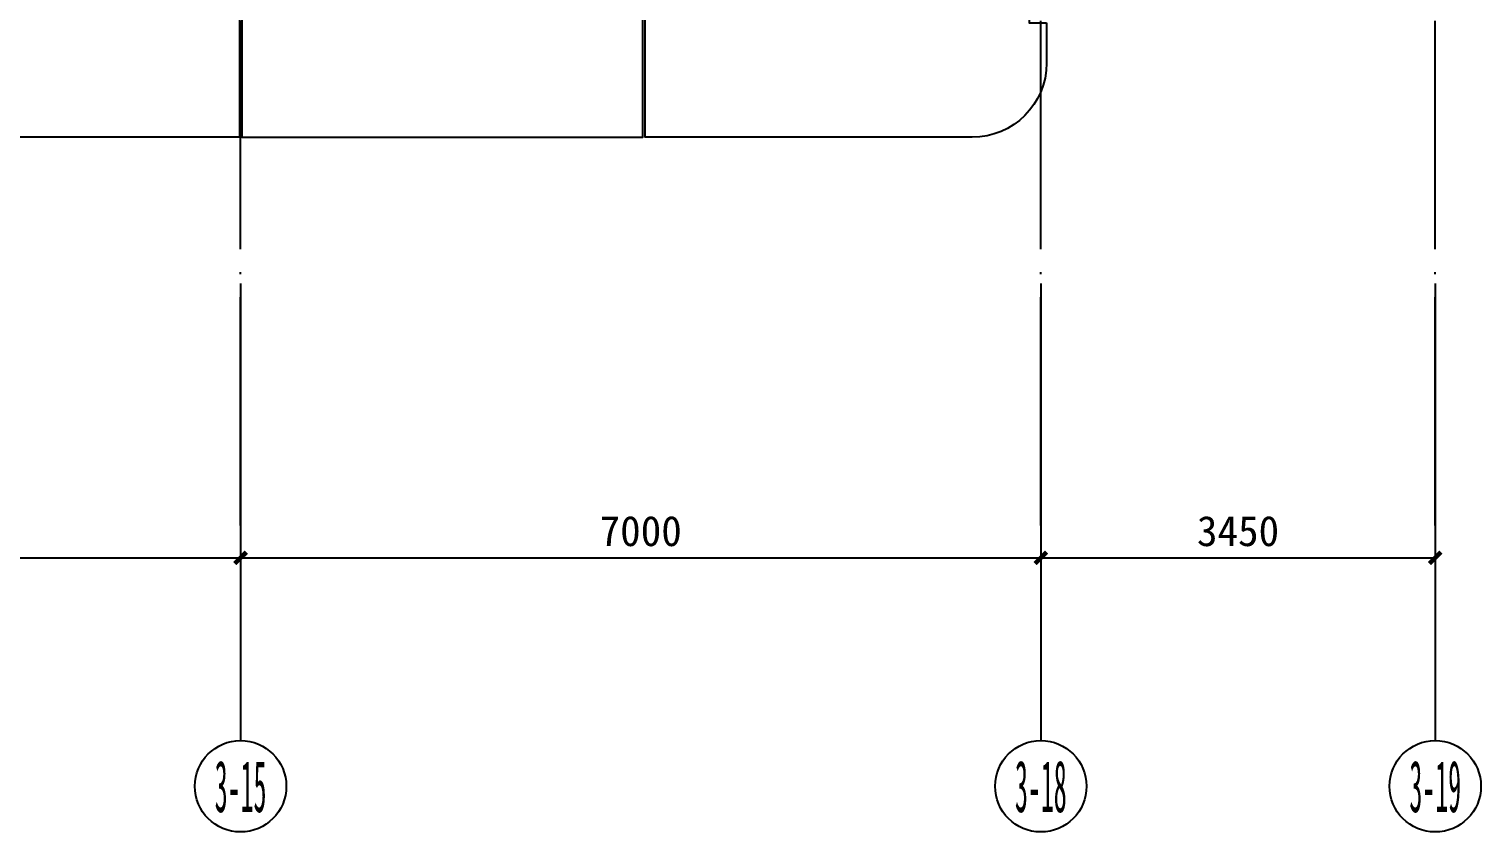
# Model space of a CAD drawing. Extents: x -3200781797 to -8106663, y 494714 to 1244925.
# Drawn here: x -8141201 to -8128500, y 919743 to 926772 of the extents above; entities that cross this region are included whole.
import ezdxf
from ezdxf.enums import TextEntityAlignment as Align

# ---------------------------------------------------------------- set-up
doc = ezdxf.new("R2010")
doc.units = 0
doc.header["$LTSCALE"] = 1000
doc.header["$MEASUREMENT"] = 0
doc.linetypes.add('3#-轴线$0$DOTE', pattern=[2.42, 2, -0.2, 0.02, -0.2])
doc.linetypes.add('DASH', pattern=[0.35, 0.25, -0.1])
doc.layers.get('Defpoints').update_dxf_attribs({"color": 30, "linetype": 'DASH'})
for name, color, linetype in [('3#-轴线$0$3#-轴号$0$A-ANNO-AXIS-CIRC', 3, 'Continuous'), ('3#-轴线$0$3#-轴号$0$A-ANNO-AXIS-TEXT', 7, 'Continuous'), ('3#-轴线$0$3#-轴号$0$A-ANNO-DIMS', 3, 'Continuous'), ('3#-轴线$0$A-ANNO-DOTE', 10, '3#-轴线$0$DOTE'), ('3#-轴线$0$AXIS_TEXT', 7, 'Continuous'), ('3#4#5#$0$S-PC-SLAB', 6, 'Continuous')]:
    doc.layers.add(name, color=color, linetype=linetype)
doc.styles.add('3#-轴线$0$3#-轴号$0$_TCH_AXIS', font='')
doc.styles.add('3#-轴线$0$3#-轴号$0$_TCH_DIM_T3', font='')
doc.styles.add('3#-轴线$0$COMPLEX', font='COMPLEX')
doc.styles.get('3#-轴线$0$3#-轴号$0$_TCH_AXIS').set_extended_font_data('SimSun')
doc.styles.get('3#-轴线$0$3#-轴号$0$_TCH_DIM_T3').set_extended_font_data('SimSun')
doc.dimstyles.new('3#-轴线$0$3#-轴号$0$_TCH_ARCH&&100', dxfattribs={"dimtxt": 264.345992, "dimasz": 100, "dimexe": 250, "dimexo": 300, "dimgap": 100, "dimtad": 1, "dimdec": 0, "dimzin": 0, "dimdsep": 46, "dimtxsty": '3#-轴线$0$3#-轴号$0$_TCH_DIM_T3', "dimblk": '3#-轴线$0$3#-轴号$0$_ArchTick', "dimcen": 0.09, "dimclrt": 7, "dimazin": 2, "dimtfac": 1, "dimtdec": 0, "dimtix": 1, "dimtmove": 2, "dimatfit": 3, "dimfxl": 100, "dimtolj": 1, "dimtzin": 0, "dimarcsym": 0})

# ---------------------------------------------------------------- blocks, each defined once
blk = doc.blocks.new('3#4#5#$0$A$C7C4D4DCF')
at = {"layer": '3#4#5#$0$S-PC-SLAB'}
for points in [[(27929, 9), (31440, 9), (31440, -1500), (27929, -1500)], [(34970, 9), (31460, 9), (31460, -1500), (34970, -1500)]]:
    blk.add_lwpolyline(points, close=True, dxfattribs=at)
blk.add_lwpolyline([(38500, -500), (38500, -851, -0.41418), (37849, -1501), (34990, -1500), (34990, 9), (38349, 10), (38349, -500), (38500, -500)], format="xyb", dxfattribs=at)
blk = doc.blocks.new('3#-轴线$0$_AXISO')
blk.add_circle((0, 0), 0.5)
at = {"layer": '3#-轴线$0$AXIS_TEXT', "style": '3#-轴线$0$COMPLEX', "width": 1.041667}
blk.add_attdef('A', text='', height=0.56, dxfattribs=at).set_placement((-0.25, -0.28), (0.25, -0.28), align=Align.FIT)
blk = doc.blocks.new('3#-轴线$0$3#-轴号$0$_ArchTick')
at = {"color": 0, "linetype": 'ByBlock', "const_width": 0.4}
blk.add_lwpolyline([(-0.5, -0.5), (0.5, 0.5)], dxfattribs=at)
blk = doc.blocks.new('*D2031')
at = {"layer": '3#-轴线$0$3#-轴号$0$A-ANNO-DIMS', "color": 0, "lineweight": -2, "transparency": 16777216}
for p, q in [((24350, -15882), (24350, -16632)), ((31350, -15882), (31350, -16632)), ((24350, -16382), (31350, -16382))]:
    blk.add_line(p, q, dxfattribs=at)
at = {"layer": 'Defpoints', "color": 0, "transparency": 16777216}
for p in [(24350, -15582), (31350, -15582), (31350, -16382)]:
    blk.add_point(p, dxfattribs=at)
at = {"layer": '3#-轴线$0$3#-轴号$0$A-ANNO-DIMS', "color": 0, "lineweight": -2, "transparency": 16777216, "xscale": 100, "yscale": 100, "zscale": 100, "rotation": 180}
blk.add_blockref('3#-轴线$0$3#-轴号$0$_ArchTick', (24350, -16382), dxfattribs=at)
at = {"layer": '3#-轴线$0$3#-轴号$0$A-ANNO-DIMS', "color": 0, "lineweight": -2, "transparency": 16777216, "xscale": 100, "yscale": 100, "zscale": 100}
blk.add_blockref('3#-轴线$0$3#-轴号$0$_ArchTick', (31350, -16382), dxfattribs=at)
at = {"layer": '3#-轴线$0$3#-轴号$0$A-ANNO-DIMS', "color": 7, "transparency": 16777216, "insert": (27850, -16149), "char_height": 264.3, "attachment_point": 5, "style": '3#-轴线$0$3#-轴号$0$_TCH_DIM_T3'}
blk.add_mtext('\\A1;7000', dxfattribs=at)
blk = doc.blocks.new('*D2032')
at = {"layer": '3#-轴线$0$3#-轴号$0$A-ANNO-DIMS', "color": 0, "lineweight": -2, "transparency": 16777216}
for p, q in [((31350, -15882), (31350, -16632)), ((38350, -15882), (38350, -16632)), ((31350, -16382), (38350, -16382))]:
    blk.add_line(p, q, dxfattribs=at)
at = {"layer": 'Defpoints', "color": 0, "transparency": 16777216}
for p in [(31350, -15582), (38350, -15582), (38350, -16382)]:
    blk.add_point(p, dxfattribs=at)
at = {"layer": '3#-轴线$0$3#-轴号$0$A-ANNO-DIMS', "color": 0, "lineweight": -2, "transparency": 16777216, "xscale": 100, "yscale": 100, "zscale": 100, "rotation": 180}
blk.add_blockref('3#-轴线$0$3#-轴号$0$_ArchTick', (31350, -16382), dxfattribs=at)
at = {"layer": '3#-轴线$0$3#-轴号$0$A-ANNO-DIMS', "color": 0, "lineweight": -2, "transparency": 16777216, "xscale": 100, "yscale": 100, "zscale": 100}
blk.add_blockref('3#-轴线$0$3#-轴号$0$_ArchTick', (38350, -16382), dxfattribs=at)
at = {"layer": '3#-轴线$0$3#-轴号$0$A-ANNO-DIMS', "color": 7, "transparency": 16777216, "insert": (34850, -16149), "char_height": 264.3, "attachment_point": 5, "style": '3#-轴线$0$3#-轴号$0$_TCH_DIM_T3'}
blk.add_mtext('\\A1;7000', dxfattribs=at)
blk = doc.blocks.new('*D2033')
at = {"layer": '3#-轴线$0$3#-轴号$0$A-ANNO-DIMS', "color": 0, "lineweight": -2, "transparency": 16777216}
for p, q in [((38350, -15882), (38350, -16632)), ((41800, -15882), (41800, -16632)), ((38350, -16382), (41800, -16382))]:
    blk.add_line(p, q, dxfattribs=at)
at = {"layer": 'Defpoints', "color": 0, "transparency": 16777216}
for p in [(38350, -15582), (41800, -15582), (41800, -16382)]:
    blk.add_point(p, dxfattribs=at)
at = {"layer": '3#-轴线$0$3#-轴号$0$A-ANNO-DIMS', "color": 0, "lineweight": -2, "transparency": 16777216, "xscale": 100, "yscale": 100, "zscale": 100, "rotation": 180}
blk.add_blockref('3#-轴线$0$3#-轴号$0$_ArchTick', (38350, -16382), dxfattribs=at)
at = {"layer": '3#-轴线$0$3#-轴号$0$A-ANNO-DIMS', "color": 0, "lineweight": -2, "transparency": 16777216, "xscale": 100, "yscale": 100, "zscale": 100}
blk.add_blockref('3#-轴线$0$3#-轴号$0$_ArchTick', (41800, -16382), dxfattribs=at)
at = {"layer": '3#-轴线$0$3#-轴号$0$A-ANNO-DIMS', "color": 7, "transparency": 16777216, "insert": (40075, -16149), "char_height": 264.3, "attachment_point": 5, "style": '3#-轴线$0$3#-轴号$0$_TCH_DIM_T3'}
blk.add_mtext('\\A1;3450', dxfattribs=at)
blk = doc.blocks.new('3#-轴线$0$3#-轴号')
at = {"layer": '3#-轴线$0$3#-轴号$0$A-ANNO-AXIS-CIRC'}
for p, q in [((31350, -13981.5), (31350, -17981.5)), ((38350, -13981.5), (38350, -17981.5)), ((41800, -13981.5), (41800, -17981.5))]:
    blk.add_line(p, q, dxfattribs=at)
ref = blk.add_blockref('3#-轴线$0$_AXISO', (31350, -18381.5), dxfattribs=dict(at, xscale=800, yscale=800, zscale=800))
ref.add_attrib('A', '3-15', dxfattribs={"layer": '3#-轴线$0$3#-轴号$0$A-ANNO-AXIS-TEXT', "height": 452.55, "style": '3#-轴线$0$3#-轴号$0$_TCH_AXIS', "width": 0.349609}).set_placement((31123.7, -18607.8), (31576.3, -18607.8), align=Align.FIT)
ref = blk.add_blockref('3#-轴线$0$_AXISO', (38350, -18381.5), dxfattribs=dict(at, xscale=800, yscale=800, zscale=800))
ref.add_attrib('A', '3-18', dxfattribs={"layer": '3#-轴线$0$3#-轴号$0$A-ANNO-AXIS-TEXT', "height": 452.55, "style": '3#-轴线$0$3#-轴号$0$_TCH_AXIS', "width": 0.349609}).set_placement((38123.7, -18607.8), (38576.3, -18607.8), align=Align.FIT)
ref = blk.add_blockref('3#-轴线$0$_AXISO', (41800, -18381.5), dxfattribs=dict(at, xscale=800, yscale=800, zscale=800))
ref.add_attrib('A', '3-19', dxfattribs={"layer": '3#-轴线$0$3#-轴号$0$A-ANNO-AXIS-TEXT', "height": 452.55, "style": '3#-轴线$0$3#-轴号$0$_TCH_AXIS', "width": 0.349609}).set_placement((41573.7, -18607.8), (42026.3, -18607.8), align=Align.FIT)
at = {"layer": '3#-轴线$0$3#-轴号$0$A-ANNO-DIMS'}
for p1, p2, picture, middle in [((24350, -15581.5), (31350, -15581.5), '*D2031', (27850, -16149.3)), ((31350, -15581.5), (38350, -15581.5), '*D2032', (34850, -16149.3)), ((38350, -15581.5), (41800, -15581.5), '*D2033', (40075, -16149.3))]:
    dim = blk.add_aligned_dim(p1=p1, p2=p2, distance=-800, dimstyle='3#-轴线$0$3#-轴号$0$_TCH_ARCH&&100', dxfattribs=at)
    dim.commit()
    dim.dimension.update_dxf_attribs({"geometry": picture, "text_midpoint": middle})
blk = doc.blocks.new('3#-轴线')
at = {"layer": '3#-轴线$0$A-ANNO-DOTE'}
for points in [[(41800, -16100), (41800, 5500)], [(38350, -16100), (38350, -3200)], [(31350, -16100), (31350, -7100)]]:
    blk.add_lwpolyline(points, dxfattribs=at)
blk.add_blockref('3#-轴线$0$3#-轴号', (0, 0))

msp = doc.modelspace()

# ---------------------------------------------------------------- block references
msp.add_blockref('3#-轴线', (-8170700.4, 938524.6))
at = {"layer": '3#4#5#$0$S-PC-SLAB', "color": 1}
msp.add_blockref('3#4#5#$0$A$C7C4D4DCF', (-8170800.4, 927324.8), dxfattribs=at)

doc.saveas('drawing.dxf')
